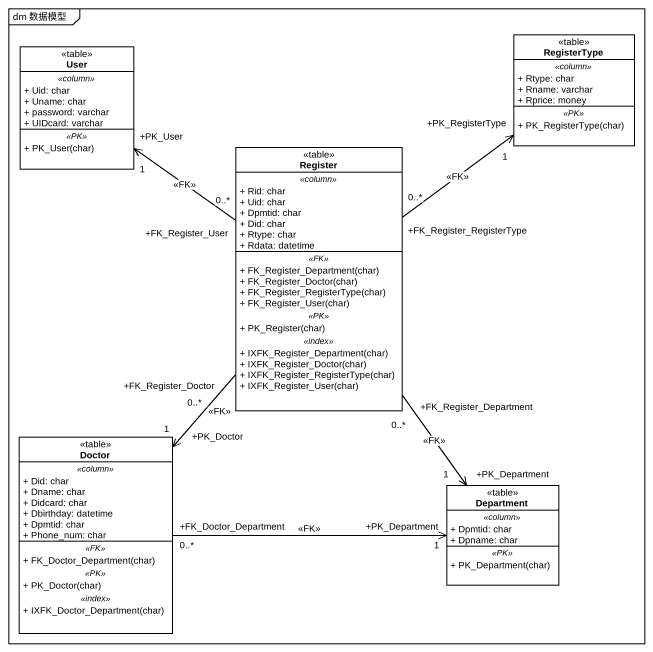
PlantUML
@startuml
mainframe dm 数据模型
hide circle
hide empty members
skinparam classAttributeIconSize 0
class RegisterType <<table>> {
  .. <<column>> ..
  + Rtype: char
  + Rname: varchar
  + Rprice: money
  .. <<PK>> ..
  + PK_RegisterType(char)
}
class User <<table>> {
  .. <<column>> ..
  + Uid: char
  + Uname: char
  + password: varchar
  + UIDcard: varchar
  .. <<PK>> ..
  + PK_User(char)
}
class Register <<table>> {
  .. <<column>> ..
  + Rid: char
  + Uid: char
  + Dpmtid: char
  + Did: char
  + Rtype: char
  + Rdata: datetime
  .. <<FK>> ..
  + FK_Register_Department(char)
  + FK_Register_Doctor(char)
  + FK_Register_RegisterType(char)
  + FK_Register_User(char)
  .. <<PK>> ..
  + PK_Register(char)
  .. <<index>> ..
  + IXFK_Register_Department(char)
  + IXFK_Register_Doctor(char)
  + IXFK_Register_RegisterType(char)
  + IXFK_Register_User(char)
}
class Doctor <<table>> {
  .. <<column>> ..
  + Did: char
  + Dname: char
  + Didcard: char
  + Dbirthday: datetime
  + Dpmtid: char
  + Phone_num: char
  .. <<FK>> ..
  + FK_Doctor_Department(char)
  .. <<PK>> ..
  + PK_Doctor(char)
  .. <<index>> ..
  + IXFK_Doctor_Department(char)
}
class Department <<table>> {
  .. <<column>> ..
  + Dpmtid: char
  + Dpname: char
  .. <<PK>> ..
  + PK_Department(char)
}
Register "+FK_Register_RegisterType\n0..*" -up-> "+PK_RegisterType\n1" RegisterType : <<FK>>
Register "+FK_Register_User\n0..*" -up-> "+PK_User\n1" User : <<FK>>
Register "+FK_Register_Doctor\n0..*" --> "+PK_Doctor\n1" Doctor : <<FK>>
Register "+FK_Register_Department\n0..*" --> "+PK_Department\n1" Department : <<FK>>
Doctor "+FK_Doctor_Department\n0..*" -right-> "+PK_Department\n1" Department : <<FK>>
@enduml
